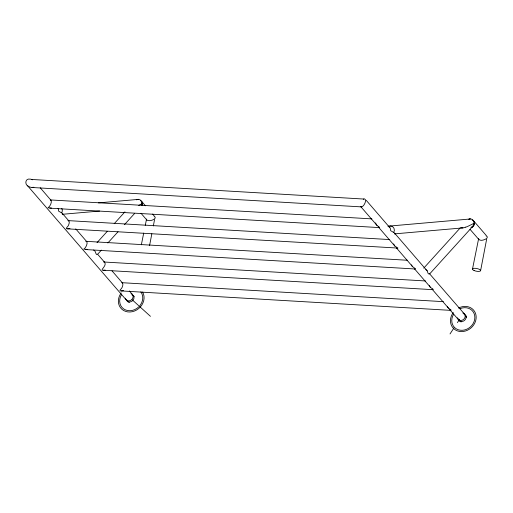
<?xml version="1.0" encoding="UTF-8"?>
<svg xmlns="http://www.w3.org/2000/svg" width="513" height="513" viewBox="0 0 513 513"><rect width="100%" height="100%" fill="white"/><g stroke="black" fill="none" stroke-linecap="round" stroke-linejoin="round"><path stroke-width="0.77" d="M478.603 238.801C479.649 241.54 484.201 240.052 486.151 238.789A8.131 3.091 -6.1 0 0 487.215 237.641L487.19 236.57L486.093 235.884M149.572 245.56L151.835 233.787M153.336 225.944L154.541 219.667M480.61 270.64L486.632 239.257M141.351 244.804L143.711 233.088M145.288 225.284L146.545 219.038M472.492 269.075L478.635 238.622M450.023 333.937L453.928 327.961M457.397 322.645L459.565 319.33M101.407 250.107L97.63 254.262L104.575 262.252C107.679 266.228 97.207 271.473 105.197 270.101M107.845 242.995L118.041 231.741M124.479 224.636L134.682 213.376M472.672 226.451L429.74 273.839C426.957 274.994 428.477 270.216 425.771 269.652M97.028 242.636L107.23 231.389M114.213 223.687L124.948 211.843M423.751 268.145L460.264 227.881M141.851 203.764L138.702 205.456M473.941 223.354L467.587 226.47A41.22 9.215 -1.9 0 1 466.131 227.022L465.817 227.131M69.96 228.541C65.452 229.157 65.401 229.112 68.165 225.9C69.082 224.258 70.172 220.757 67.979 220.635M123.595 290.621C120.298 291.204 118.388 291.262 121.549 288.409C122.536 286.87 123.396 284.221 122.485 282.977L112.02 270.864M33.871 187.277L31.44 187.425A8.131 7.124 62 0 1 28.831 186.527C24.4 185.219 24.861 177.96 30.318 179.127A8.131 7.124 62 0 1 32.511 179.813M87.422 249.376L83.773 249.164L85.28 247.766L86.505 245.624L87.101 243.412L86.87 241.783L75.738 228.881M51.505 208.034L47.985 207.791L49.466 206.457L50.723 204.302L51.338 202.077L51.12 200.423L40.194 187.745M462.931 227.887L461.315 227.83M85.927 241.315L407.636 260.271M98.49 202.879L137.548 199.461M62.285 214.306L99.605 211.042M388.123 226.182L469.639 219.045M394.375 233.89L462.655 227.926M103.876 262.002L425.514 280.964M67.607 228.856L397.953 248.074L394.843 246.067L378.671 227.349C381.999 228.08 375.625 225.605 375.805 223.476M85.485 249.549L415.062 268.985C416.896 268.838 411.227 266.843 411.561 264.855M103.363 270.242L432.94 289.678C434.537 289.268 429.15 287.671 429.419 285.491M379.299 227.605L49.729 208.163M450.151 310.083C453.582 310.884 447.156 308.358 447.342 306.299M68.184 220.616L389.758 239.584M450.773 310.371L121.248 290.929M32.069 187.489L361.594 206.899A8.131 2.86 -71 0 0 362.851 206.226C365.019 204.386 366.936 199.172 364.345 198.832A8.131 2.86 -71 0 0 363.345 199.294M31.652 179.454L363.736 199.044M371.88 218.891L50.306 199.923L50.87 200.115M443.392 301.657L121.818 282.689L122.485 282.977M361.351 206.906L360.652 206.495M397.133 248.292L396.53 248.023L412.721 266.76M86.107 241.309L86.748 241.61M415.017 268.985L414.28 268.555M103.985 262.002L104.626 262.303M432.895 289.678L432.068 289.075M97.226 254.14C95.681 256.058 96.072 250.498 93.59 250.023M429.554 273.762L464.56 314.129M154.156 216.345L155.131 217.031L155.138 218.038A8.131 3.091 -6.1 0 1 154.06 219.198C152.419 220.481 148.193 221.43 146.712 219.897L141.017 213.293M427.149 270.838L394.689 233.261A36.231 5.188 6.7 0 0 394.157 232.742L390.598 230.638A4.181 3.835 -63.8 0 0 388.097 226.393M68.819 220.866L62.599 213.677A36.231 5.188 6.7 0 0 62.067 213.158L58.514 211.048A4.181 3.835 -63.8 0 0 58.059 208.554M132.162 299.759L138.657 305.639M139.837 306.71L150.456 316.341M432.286 289.409L448.477 308.146M450.164 310.102L458.045 319.214M394.843 246.067L393.612 243.925M378.62 227.297L378.254 226.316M473.948 221.238L486.228 235.454M470.011 229.305L478.77 239.436M366.224 200.32L389.835 227.657M360.665 206.508L376.965 225.374M414.427 268.735L430.599 287.453M141.857 201.654L145.442 205.796M152.605 214.088L154.144 215.864M129.353 290.929L132.469 294.539M27.625 185.821L125.961 299.624M146.68 219.853L146.513 219.34M449.869 309.563L449.773 309.082M375.747 223.296L375.657 222.866M131.007 293.468A4.13 3.585 -40.8 0 1 131.501 299.842A4.13 3.585 -40.8 0 1 125.352 298.207M462.867 312.981A4.13 3.585 -40.8 0 1 463.694 319.342A4.13 3.585 -40.8 0 1 457.442 317.797M394.561 233.3A9.85 1.411 6.7 0 1 394.766 233.761M388.597 226.502A4.13 3.835 85 0 1 393.74 232.427M62.471 213.716A9.85 1.411 6.7 0 1 62.522 214.312M61.765 208.425A4.13 3.835 85 0 1 61.65 212.837M472.146 220.064A4.13 3.585 -40.8 0 1 474.557 223.828A4.13 3.585 -40.8 0 1 471.005 227.522M461.142 227.817A11.389 2.546 -1.9 0 1 461.04 227.522M465.695 227.118A11.658 2.603 -1.9 0 1 463.008 227.907M470.594 218.948A4.181 3.835 -63.8 0 0 468.831 219.301A4.181 3.841 -64.5 0 1 470.594 218.942A4.181 3.835 -63.8 0 1 473.909 223.354A4.38 4.066 86.5 0 1 471.223 227.471M473.832 223.354A4.328 4.021 88.1 0 1 471.197 227.464M140.402 200.583A4.13 3.585 -40.8 0 1 142.075 205.463M138.51 199.358A4.181 3.835 -63.8 0 0 136.561 199.807A4.181 3.841 -64.5 0 1 138.51 199.352A4.181 3.835 -63.8 0 1 141.825 203.764A4.38 4.066 86.5 0 1 141.485 205.45A4.328 4.021 88.1 0 0 141.742 203.764M142.608 292.064A13.595 11.799 -40.8 0 1 138.702 308.544A13.595 11.799 -40.8 0 1 121.889 309.256A13.595 11.799 -40.8 0 1 121.19 292.974M132.232 294.648A4.13 3.585 -40.8 0 1 132.271 300.984A4.13 3.585 -40.8 0 1 126.262 299.316M140.844 291.891A12.216 10.606 -40.8 0 1 138.869 306.774A12.216 10.606 -40.8 0 1 123.678 308.929A12.216 10.606 -40.8 0 1 121.53 294.629M132.008 294.917A4.13 3.585 -40.8 0 1 134.182 296.732M129.443 302.42A4.13 3.585 -40.8 0 1 126.711 299.829M458.539 308.063A13.595 11.799 -40.8 0 1 476.167 316.893A13.595 11.799 -40.8 0 1 459.225 331.385A13.595 11.799 -40.8 0 1 453.28 312.564M463.989 314.091A4.13 3.585 -40.8 0 1 464.515 320.439A4.13 3.585 -40.8 0 1 458.353 318.9M460.135 308.653A12.216 10.606 -40.8 0 1 474.865 317.489A12.216 10.606 -40.8 0 1 460.001 330.192A12.216 10.606 -40.8 0 1 453.62 314.219M464.438 314.61A4.13 3.585 -40.8 0 1 466.554 317.746M461.187 321.94A4.13 3.585 -40.8 0 1 458.795 319.419M474.05 270.505A4.13 1.366 11.4 0 0 480.572 270.768A4.13 1.366 11.4 0 0 475.032 268.293A4.13 1.366 11.4 0 0 474.05 270.505"/></g></svg>
